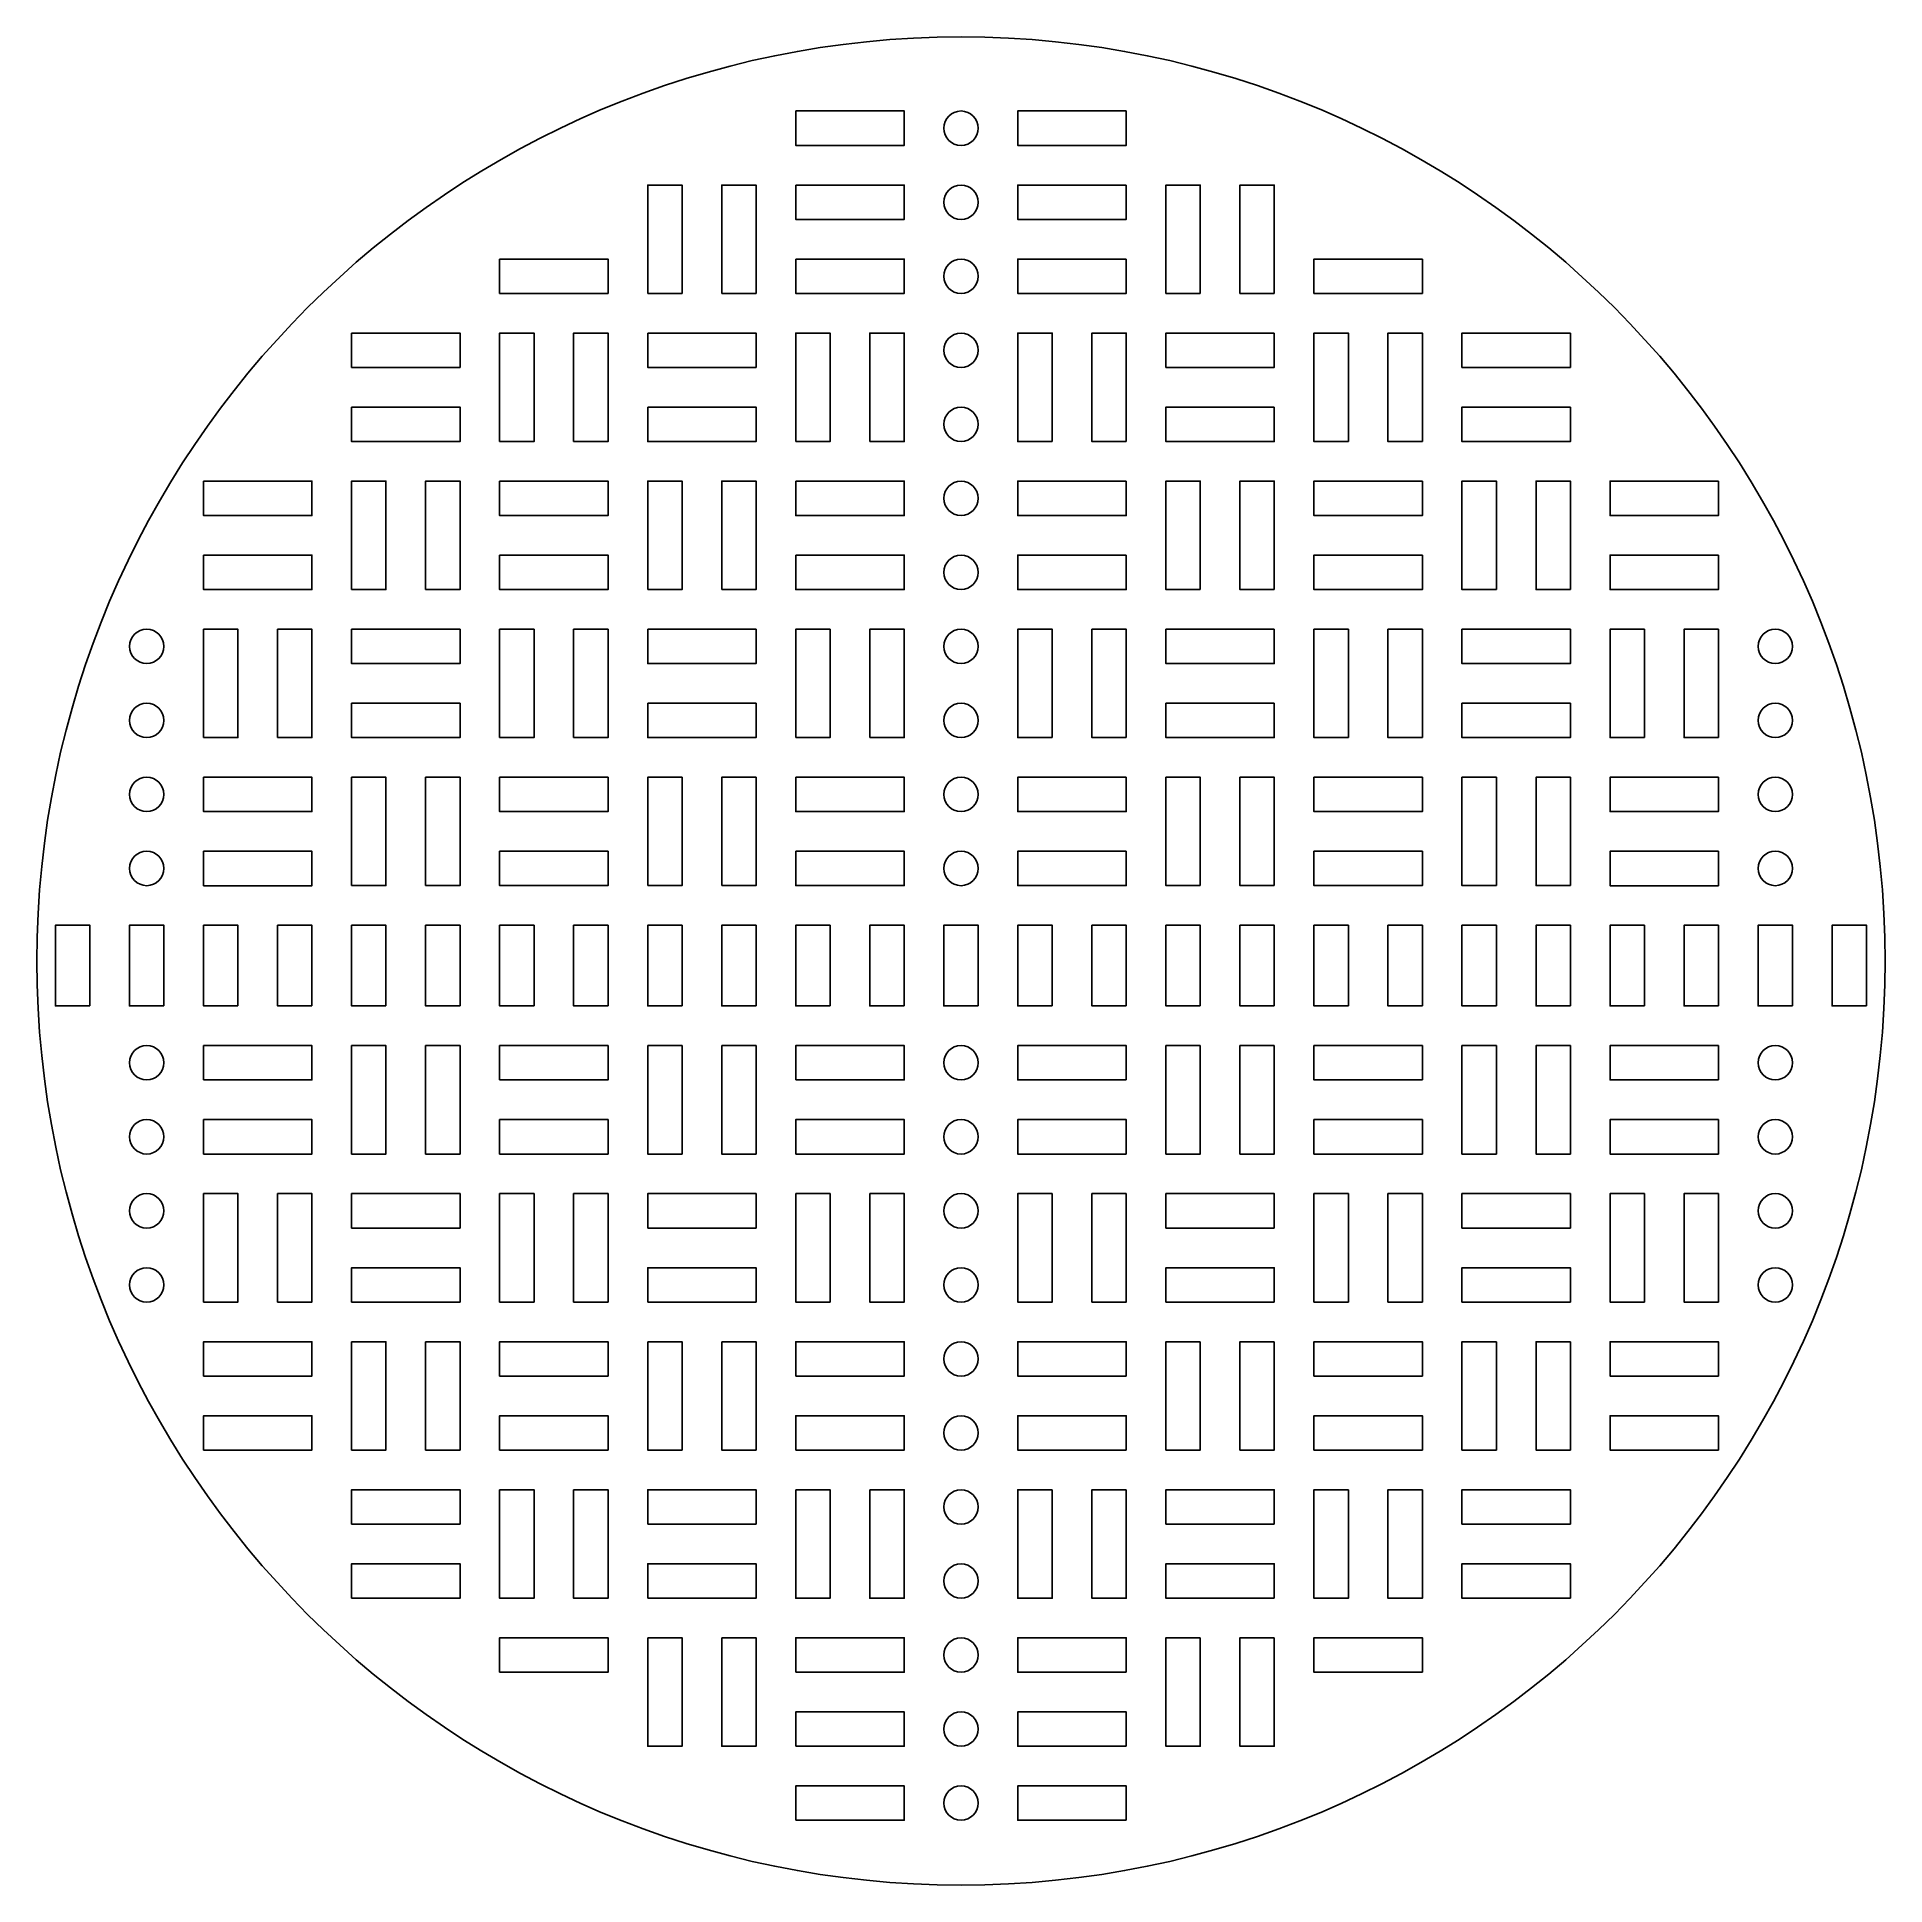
# Model space of a CAD drawing. Extents: x 10 to 210, y 10 to 210.
import ezdxf

# ---------------------------------------------------------------- set-up
doc = ezdxf.new("R2010")
doc.units = 0
doc.layers.add('Main', color=7, linetype='CONTINUOUS')
doc.layers.add('Slots', color=7, linetype='CONTINUOUS')

msp = doc.modelspace()

# ---------------------------------------------------------------- linework, layer by layer
at = {"layer": 'Main', "color": 7}
msp.add_lwpolyline([(209.858886, 109.999996), (209.858886, 109.999996)], dxfattribs=at)
for points in [[(10.141113, 109.999996), (10.141113, 165.150537), (54.849454, 209.858888), (110.000004, 209.858888)], [(110.000004, 209.858888), (165.150544, 209.858888), (209.858886, 165.150537), (209.858886, 109.999996)], [(110.000004, 10.141114), (54.849454, 10.141114), (10.141113, 54.849456), (10.141113, 109.999996)], [(209.858886, 109.999996), (209.858886, 54.849456), (165.150544, 10.141114), (110.000004, 10.141114)]]:
    msp.add_open_spline(points, degree=3, dxfattribs=at)
at = {"layer": 'Slots', "color": 1}
for points in [[(92.140938, 201.858893), (103.858716, 201.858893), (103.858716, 198.141115), (92.140938, 198.141115), (92.140938, 201.858893)], [(127.859079, 201.858893), (116.141301, 201.858893), (116.141301, 198.141115), (127.859079, 198.141115), (127.859079, 201.858893)], [(111.858888, 200.000005), (111.858888, 200.000005)], [(76.141106, 182.141096), (76.141106, 193.858873), (79.858884, 193.858873), (79.858884, 182.141096), (76.141106, 182.141096)], [(84.141135, 182.141096), (84.141135, 193.858873), (87.858913, 193.858873), (87.858913, 182.141096), (84.141135, 182.141096)], [(92.141127, 193.858883), (103.858905, 193.858883), (103.858905, 190.141106), (92.141127, 190.141106), (92.141127, 193.858883)], [(127.858887, 193.858883), (116.141109, 193.858883), (116.141109, 190.141106), (127.858887, 190.141106), (127.858887, 193.858883)], [(135.858882, 182.141096), (135.858882, 193.858873), (132.141104, 193.858873), (132.141104, 182.141096), (135.858882, 182.141096)], [(143.85892, 182.141096), (143.85892, 193.858873), (140.141142, 193.858873), (140.141142, 182.141096), (143.85892, 182.141096)], [(111.858888, 192.000005), (111.858888, 192.000005)], [(60.14111, 185.858888), (71.858887, 185.858888), (71.858887, 182.14111), (60.14111, 182.14111), (60.14111, 185.858888)], [(92.141127, 185.858888), (103.858905, 185.858888), (103.858905, 182.14111), (92.141127, 182.14111), (92.141127, 185.858888)], [(127.858887, 185.858888), (116.141109, 185.858888), (116.141109, 182.14111), (127.858887, 182.14111), (127.858887, 185.858888)], [(159.858908, 185.858888), (148.14113, 185.858888), (148.14113, 182.14111), (159.858908, 182.14111), (159.858908, 185.858888)], [(111.858888, 184.000006), (111.858888, 184.000006)], [(44.140778, 177.858879), (55.858555, 177.858879), (55.858555, 174.141101), (44.140778, 174.141101), (44.140778, 177.858879)], [(60.140799, 166.141108), (60.140799, 177.858885), (63.858577, 177.858885), (63.858577, 166.141108), (60.140799, 166.141108)], [(68.140794, 166.141108), (68.140794, 177.858885), (71.858572, 177.858885), (71.858572, 166.141108), (68.140794, 166.141108)], [(76.140778, 177.858879), (87.858556, 177.858879), (87.858556, 174.141101), (76.140778, 174.141101), (76.140778, 177.858879)], [(92.140783, 166.141108), (92.140783, 177.858885), (95.858561, 177.858885), (95.858561, 166.141108), (92.140783, 166.141108)], [(100.140778, 166.141108), (100.140778, 177.858885), (103.858556, 177.858885), (103.858556, 166.141108), (100.140778, 166.141108)], [(119.859239, 166.141108), (119.859239, 177.858885), (116.141461, 177.858885), (116.141461, 166.141108), (119.859239, 166.141108)], [(127.859234, 166.141108), (127.859234, 177.858885), (124.141456, 177.858885), (124.141456, 166.141108), (127.859234, 166.141108)], [(143.859247, 177.858879), (132.14147, 177.858879), (132.14147, 174.141101), (143.859247, 174.141101), (143.859247, 177.858879)], [(151.859223, 166.141108), (151.859223, 177.858885), (148.141445, 177.858885), (148.141445, 166.141108), (151.859223, 166.141108)], [(159.859218, 166.141108), (159.859218, 177.858885), (156.14144, 177.858885), (156.14144, 166.141108), (159.859218, 166.141108)], [(175.85924, 177.858879), (164.141462, 177.858879), (164.141462, 174.141101), (175.85924, 174.141101), (175.85924, 177.858879)], [(111.858888, 176.000005), (111.858888, 176.000005)], [(44.140778, 169.858883), (55.858555, 169.858883), (55.858555, 166.141106), (44.140778, 166.141106), (44.140778, 169.858883)], [(76.140778, 169.858883), (87.858556, 169.858883), (87.858556, 166.141106), (76.140778, 166.141106), (76.140778, 169.858883)], [(143.859247, 169.858883), (132.14147, 169.858883), (132.14147, 166.141106), (143.859247, 166.141106), (143.859247, 169.858883)], [(175.85924, 169.858883), (164.141462, 169.858883), (164.141462, 166.141106), (175.85924, 166.141106), (175.85924, 169.858883)], [(111.858888, 168.000005), (111.858888, 168.000005)], [(28.141112, 161.858888), (39.858889, 161.858888), (39.858889, 158.14111), (28.141112, 158.14111), (28.141112, 161.858888)], [(44.141122, 150.14112), (44.141122, 161.858898), (47.8589, 161.858898), (47.8589, 150.14112), (44.141122, 150.14112)], [(52.141131, 150.14112), (52.141131, 161.858898), (55.858909, 161.858898), (55.858909, 150.14112), (52.141131, 150.14112)], [(60.14111, 161.858888), (71.858887, 161.858888), (71.858887, 158.14111), (60.14111, 158.14111), (60.14111, 161.858888)], [(76.141106, 150.14112), (76.141106, 161.858898), (79.858884, 161.858898), (79.858884, 150.14112), (76.141106, 150.14112)], [(84.141135, 150.14112), (84.141135, 161.858898), (87.858913, 161.858898), (87.858913, 150.14112), (84.141135, 150.14112)], [(92.141127, 161.858888), (103.858905, 161.858888), (103.858905, 158.14111), (92.141127, 158.14111), (92.141127, 161.858888)], [(127.858887, 161.858888), (116.141109, 161.858888), (116.141109, 158.14111), (127.858887, 158.14111), (127.858887, 161.858888)], [(135.858882, 150.14112), (135.858882, 161.858898), (132.141104, 161.858898), (132.141104, 150.14112), (135.858882, 150.14112)], [(143.85892, 150.14112), (143.85892, 161.858898), (140.141142, 161.858898), (140.141142, 150.14112), (143.85892, 150.14112)], [(159.858908, 161.858888), (148.14113, 161.858888), (148.14113, 158.14111), (159.858908, 158.14111), (159.858908, 161.858888)], [(167.858883, 150.14112), (167.858883, 161.858898), (164.141105, 161.858898), (164.141105, 150.14112), (167.858883, 150.14112)], [(175.858895, 150.14112), (175.858895, 161.858898), (172.141118, 161.858898), (172.141118, 150.14112), (175.858895, 150.14112)], [(191.8589, 161.858888), (180.141123, 161.858888), (180.141123, 158.14111), (191.8589, 158.14111), (191.8589, 161.858888)], [(111.858888, 160.000006), (111.858888, 160.000006)], [(28.141112, 153.858887), (39.858889, 153.858887), (39.858889, 150.141109), (28.141112, 150.141109), (28.141112, 153.858887)], [(60.14111, 153.858896), (71.858887, 153.858896), (71.858887, 150.141118), (60.14111, 150.141118), (60.14111, 153.858896)], [(92.141127, 153.858896), (103.858905, 153.858896), (103.858905, 150.141118), (92.141127, 150.141118), (92.141127, 153.858896)], [(127.858887, 153.858896), (116.141109, 153.858896), (116.141109, 150.141118), (127.858887, 150.141118), (127.858887, 153.858896)], [(159.858908, 153.858896), (148.14113, 153.858896), (148.14113, 150.141118), (159.858908, 150.141118), (159.858908, 153.858896)], [(191.8589, 153.858887), (180.141123, 153.858887), (180.141123, 150.141109), (191.8589, 150.141109), (191.8589, 153.858887)], [(111.858888, 151.999994), (111.858888, 151.999994)], [(28.141112, 134.141115), (28.141112, 145.858893), (31.85889, 145.858893), (31.85889, 134.141115), (28.141112, 134.141115)], [(36.141107, 134.141115), (36.141107, 145.858893), (39.858885, 145.858893), (39.858885, 134.141115), (36.141107, 134.141115)], [(44.140778, 145.858883), (55.858555, 145.858883), (55.858555, 142.141106), (44.140778, 142.141106), (44.140778, 145.858883)], [(60.140799, 134.141115), (60.140799, 145.858893), (63.858577, 145.858893), (63.858577, 134.141115), (60.140799, 134.141115)], [(68.140794, 134.141115), (68.140794, 145.858893), (71.858572, 145.858893), (71.858572, 134.141115), (68.140794, 134.141115)], [(76.140778, 145.858883), (87.858556, 145.858883), (87.858556, 142.141106), (76.140778, 142.141106), (76.140778, 145.858883)], [(92.140783, 134.141115), (92.140783, 145.858893), (95.858561, 145.858893), (95.858561, 134.141115), (92.140783, 134.141115)], [(100.140778, 134.141115), (100.140778, 145.858893), (103.858556, 145.858893), (103.858556, 134.141115), (100.140778, 134.141115)], [(119.859239, 134.141115), (119.859239, 145.858893), (116.141461, 145.858893), (116.141461, 134.141115), (119.859239, 134.141115)], [(127.859234, 134.141115), (127.859234, 145.858893), (124.141456, 145.858893), (124.141456, 134.141115), (127.859234, 134.141115)], [(143.859247, 145.858883), (132.14147, 145.858883), (132.14147, 142.141106), (143.859247, 142.141106), (143.859247, 145.858883)], [(151.859223, 134.141115), (151.859223, 145.858893), (148.141445, 145.858893), (148.141445, 134.141115), (151.859223, 134.141115)], [(159.859218, 134.141115), (159.859218, 145.858893), (156.14144, 145.858893), (156.14144, 134.141115), (159.859218, 134.141115)], [(175.85924, 145.858883), (164.141462, 145.858883), (164.141462, 142.141106), (175.85924, 142.141106), (175.85924, 145.858883)], [(183.858891, 134.141115), (183.858891, 145.858893), (180.141113, 145.858893), (180.141113, 134.141115), (183.858891, 134.141115)], [(191.858883, 134.141115), (191.858883, 145.858893), (188.141105, 145.858893), (188.141105, 134.141115), (191.858883, 134.141115)], [(23.858888, 144.000013), (23.858888, 144.000013)], [(111.858889, 144.000013), (111.858889, 144.000013)], [(199.858889, 144.000013), (199.858889, 144.000013)], [(44.140778, 137.858874), (55.858555, 137.858874), (55.858555, 134.141096), (44.140778, 134.141096), (44.140778, 137.858874)], [(76.140778, 137.858874), (87.858556, 137.858874), (87.858556, 134.141096), (76.140778, 134.141096), (76.140778, 137.858874)], [(143.859247, 137.858874), (132.14147, 137.858874), (132.14147, 134.141096), (143.859247, 134.141096), (143.859247, 137.858874)], [(175.85924, 137.858874), (164.141462, 137.858874), (164.141462, 134.141096), (175.85924, 134.141096), (175.85924, 137.858874)], [(23.858888, 136.000009), (23.858888, 136.000009)], [(111.858889, 136.000009), (111.858889, 136.000009)], [(199.858889, 136.000009), (199.858889, 136.000009)], [(28.141112, 129.858879), (39.858889, 129.858879), (39.858889, 126.141101), (28.141112, 126.141101), (28.141112, 129.858879)], [(44.141122, 118.141128), (44.141122, 129.858905), (47.8589, 129.858905), (47.8589, 118.141128), (44.141122, 118.141128)], [(52.141131, 118.141128), (52.141131, 129.858905), (55.858909, 129.858905), (55.858909, 118.141128), (52.141131, 118.141128)], [(60.14111, 129.858879), (71.858887, 129.858879), (71.858887, 126.141101), (60.14111, 126.141101), (60.14111, 129.858879)], [(76.141106, 118.141128), (76.141106, 129.858905), (79.858884, 129.858905), (79.858884, 118.141128), (76.141106, 118.141128)], [(84.141135, 118.141128), (84.141135, 129.858905), (87.858913, 129.858905), (87.858913, 118.141128), (84.141135, 118.141128)], [(92.141127, 129.858879), (103.858905, 129.858879), (103.858905, 126.141101), (92.141127, 126.141101), (92.141127, 129.858879)], [(127.858887, 129.858879), (116.141109, 129.858879), (116.141109, 126.141101), (127.858887, 126.141101), (127.858887, 129.858879)], [(135.858882, 118.141128), (135.858882, 129.858905), (132.141104, 129.858905), (132.141104, 118.141128), (135.858882, 118.141128)], [(143.85892, 118.141128), (143.85892, 129.858905), (140.141142, 129.858905), (140.141142, 118.141128), (143.85892, 118.141128)], [(159.858908, 129.858879), (148.14113, 129.858879), (148.14113, 126.141101), (159.858908, 126.141101), (159.858908, 129.858879)], [(167.858883, 118.141128), (167.858883, 129.858905), (164.141105, 129.858905), (164.141105, 118.141128), (167.858883, 118.141128)], [(175.858895, 118.141128), (175.858895, 129.858905), (172.141118, 129.858905), (172.141118, 118.141128), (175.858895, 118.141128)], [(191.8589, 129.858879), (180.141123, 129.858879), (180.141123, 126.141101), (191.8589, 126.141101), (191.8589, 129.858879)], [(23.858888, 128.000011), (23.858888, 128.000011)], [(111.858889, 128.000011), (111.858889, 128.000011)], [(199.858889, 128.000011), (199.858889, 128.000011)], [(28.141112, 121.858883), (39.858889, 121.858883), (39.858889, 118.141106), (28.141112, 118.141106), (28.141112, 121.858883)], [(60.14111, 121.858903), (71.858887, 121.858903), (71.858887, 118.141125), (60.14111, 118.141125), (60.14111, 121.858903)], [(92.141127, 121.858903), (103.858905, 121.858903), (103.858905, 118.141125), (92.141127, 118.141125), (92.141127, 121.858903)], [(127.858887, 121.858903), (116.141109, 121.858903), (116.141109, 118.141125), (127.858887, 118.141125), (127.858887, 121.858903)], [(159.858908, 121.858903), (148.14113, 121.858903), (148.14113, 118.141125), (159.858908, 118.141125), (159.858908, 121.858903)], [(191.8589, 121.858883), (180.141123, 121.858883), (180.141123, 118.141106), (191.8589, 118.141106), (191.8589, 121.858883)], [(23.858888, 119.999999), (23.858888, 119.999999)], [(111.858889, 119.999999), (111.858889, 119.999999)], [(199.858889, 119.999999), (199.858889, 119.999999)], [(15.858889, 105.141111), (15.858889, 113.858889), (12.141111, 113.858889), (12.141111, 105.141111), (15.858889, 105.141111)], [(23.858893, 105.141111), (23.858893, 113.858889), (20.141115, 113.858889), (20.141115, 105.141111), (23.858893, 105.141111)], [(31.85889, 105.141111), (31.85889, 113.858889), (28.141112, 113.858889), (28.141112, 105.141111), (31.85889, 105.141111)], [(39.858888, 105.141111), (39.858888, 113.858889), (36.14111, 113.858889), (36.14111, 105.141111), (39.858888, 105.141111)], [(47.858889, 105.141111), (47.858889, 113.858889), (44.141111, 113.858889), (44.141111, 105.141111), (47.858889, 105.141111)], [(55.85889, 105.141111), (55.85889, 113.858889), (52.141112, 113.858889), (52.141112, 105.141111), (55.85889, 105.141111)], [(63.858888, 105.141111), (63.858888, 113.858889), (60.14111, 113.858889), (60.14111, 105.141111), (63.858888, 105.141111)], [(71.858886, 105.141111), (71.858886, 113.858889), (68.141108, 113.858889), (68.141108, 105.141111), (71.858886, 105.141111)], [(79.85889, 105.141111), (79.85889, 113.858889), (76.141112, 113.858889), (76.141112, 105.141111), (79.85889, 105.141111)], [(87.858894, 105.141111), (87.858894, 113.858889), (84.141116, 113.858889), (84.141116, 105.141111), (87.858894, 105.141111)], [(95.858886, 105.141111), (95.858886, 113.858889), (92.141108, 113.858889), (92.141108, 105.141111), (95.858886, 105.141111)], [(103.85889, 105.141111), (103.85889, 113.858889), (100.141112, 113.858889), (100.141112, 105.141111), (103.85889, 105.141111)], [(111.858891, 105.141111), (111.858891, 113.858889), (108.141113, 113.858889), (108.141113, 105.141111), (111.858891, 105.141111)], [(119.858886, 105.141111), (119.858886, 113.858889), (116.141108, 113.858889), (116.141108, 105.141111), (119.858886, 105.141111)], [(127.858887, 105.141111), (127.858887, 113.858889), (124.141109, 113.858889), (124.141109, 105.141111), (127.858887, 105.141111)], [(135.858891, 105.141111), (135.858891, 113.858889), (132.141113, 113.858889), (132.141113, 105.141111), (135.858891, 105.141111)], [(143.858886, 105.141111), (143.858886, 113.858889), (140.141108, 113.858889), (140.141108, 105.141111), (143.858886, 105.141111)], [(151.858895, 105.141111), (151.858895, 113.858889), (148.141118, 113.858889), (148.141118, 105.141111), (151.858895, 105.141111)], [(159.858891, 105.141111), (159.858891, 113.858889), (156.141113, 113.858889), (156.141113, 105.141111), (159.858891, 105.141111)], [(167.858883, 105.141111), (167.858883, 113.858889), (164.141105, 113.858889), (164.141105, 105.141111), (167.858883, 105.141111)], [(175.858895, 105.141111), (175.858895, 113.858889), (172.141118, 113.858889), (172.141118, 105.141111), (175.858895, 105.141111)], [(183.858891, 105.141111), (183.858891, 113.858889), (180.141113, 113.858889), (180.141113, 105.141111), (183.858891, 105.141111)], [(191.858883, 105.141111), (191.858883, 113.858889), (188.141105, 113.858889), (188.141105, 105.141111), (191.858883, 105.141111)], [(199.858878, 105.141111), (199.858878, 113.858889), (196.141101, 113.858889), (196.141101, 105.141111), (199.858878, 105.141111)], [(207.858888, 105.141111), (207.858888, 113.858889), (204.14111, 113.858889), (204.14111, 105.141111), (207.858888, 105.141111)], [(28.141112, 97.141122), (39.85889, 97.141122), (39.85889, 100.858899), (28.141112, 100.858899), (28.141112, 97.141122)], [(44.141122, 100.858877), (44.141122, 89.1411), (47.8589, 89.1411), (47.8589, 100.858877), (44.141122, 100.858877)], [(52.141132, 100.858877), (52.141132, 89.1411), (55.85891, 89.1411), (55.85891, 100.858877), (52.141132, 100.858877)], [(60.14111, 97.141102), (71.858888, 97.141102), (71.858888, 100.85888), (60.14111, 100.85888), (60.14111, 97.141102)], [(76.141106, 100.858877), (76.141106, 89.1411), (79.858884, 89.1411), (79.858884, 100.858877), (76.141106, 100.858877)], [(84.141136, 100.858877), (84.141136, 89.1411), (87.858913, 89.1411), (87.858913, 100.858877), (84.141136, 100.858877)], [(92.141128, 97.141102), (103.858906, 97.141102), (103.858906, 100.85888), (92.141128, 100.85888), (92.141128, 97.141102)], [(127.858887, 97.141102), (116.14111, 97.141102), (116.14111, 100.85888), (127.858887, 100.85888), (127.858887, 97.141102)], [(135.858883, 100.858877), (135.858883, 89.1411), (132.141105, 89.1411), (132.141105, 100.858877), (135.858883, 100.858877)], [(143.85892, 100.858877), (143.85892, 89.1411), (140.141143, 89.1411), (140.141143, 100.858877), (143.85892, 100.858877)], [(159.858908, 97.141102), (148.141131, 97.141102), (148.141131, 100.85888), (159.858908, 100.85888), (159.858908, 97.141102)], [(167.858884, 100.858877), (167.858884, 89.1411), (164.141106, 89.1411), (164.141106, 100.858877), (167.858884, 100.858877)], [(175.858896, 100.858877), (175.858896, 89.1411), (172.141118, 89.1411), (172.141118, 100.858877), (175.858896, 100.858877)], [(191.858901, 97.141122), (180.141123, 97.141122), (180.141123, 100.858899), (191.858901, 100.858899), (191.858901, 97.141122)], [(23.858888, 99.000006), (23.858888, 99.000006)], [(111.858889, 99.000006), (111.858889, 99.000006)], [(199.858889, 99.000006), (199.858889, 99.000006)], [(28.141112, 89.141126), (39.85889, 89.141126), (39.85889, 92.858904), (28.141112, 92.858904), (28.141112, 89.141126)], [(60.14111, 89.141126), (71.858888, 89.141126), (71.858888, 92.858904), (60.14111, 92.858904), (60.14111, 89.141126)], [(92.141128, 89.141126), (103.858906, 89.141126), (103.858906, 92.858904), (92.141128, 92.858904), (92.141128, 89.141126)], [(127.858887, 89.141126), (116.14111, 89.141126), (116.14111, 92.858904), (127.858887, 92.858904), (127.858887, 89.141126)], [(159.858908, 89.141126), (148.141131, 89.141126), (148.141131, 92.858904), (159.858908, 92.858904), (159.858908, 89.141126)], [(191.858901, 89.141126), (180.141123, 89.141126), (180.141123, 92.858904), (191.858901, 92.858904), (191.858901, 89.141126)], [(23.858888, 90.999994), (23.858888, 90.999994)], [(111.858889, 90.999994), (111.858889, 90.999994)], [(199.858889, 90.999994), (199.858889, 90.999994)], [(28.141112, 84.85889), (28.141112, 73.141112), (31.85889, 73.141112), (31.85889, 84.85889), (28.141112, 84.85889)], [(36.141107, 84.85889), (36.141107, 73.141112), (39.858885, 73.141112), (39.858885, 84.85889), (36.141107, 84.85889)], [(44.140778, 81.141131), (55.858556, 81.141131), (55.858556, 84.858909), (44.140778, 84.858909), (44.140778, 81.141131)], [(60.1408, 84.85889), (60.1408, 73.141112), (63.858577, 73.141112), (63.858577, 84.85889), (60.1408, 84.85889)], [(68.140795, 84.85889), (68.140795, 73.141112), (71.858573, 73.141112), (71.858573, 84.85889), (68.140795, 84.85889)], [(76.140779, 81.141131), (87.858557, 81.141131), (87.858557, 84.858909), (76.140779, 84.858909), (76.140779, 81.141131)], [(92.140784, 84.85889), (92.140784, 73.141112), (95.858561, 73.141112), (95.858561, 84.85889), (92.140784, 84.85889)], [(100.140779, 84.85889), (100.140779, 73.141112), (103.858557, 73.141112), (103.858557, 84.85889), (100.140779, 84.85889)], [(119.859239, 84.85889), (119.859239, 73.141112), (116.141462, 73.141112), (116.141462, 84.85889), (119.859239, 84.85889)], [(127.859235, 84.85889), (127.859235, 73.141112), (124.141457, 73.141112), (124.141457, 84.85889), (127.859235, 84.85889)], [(143.859248, 81.141131), (132.14147, 81.141131), (132.14147, 84.858909), (143.859248, 84.858909), (143.859248, 81.141131)], [(151.859223, 84.85889), (151.859223, 73.141112), (148.141446, 73.141112), (148.141446, 84.85889), (151.859223, 84.85889)], [(159.859219, 84.85889), (159.859219, 73.141112), (156.141441, 73.141112), (156.141441, 84.85889), (159.859219, 84.85889)], [(175.85924, 81.141131), (164.141463, 81.141131), (164.141463, 84.858909), (175.85924, 84.858909), (175.85924, 81.141131)], [(183.858891, 84.85889), (183.858891, 73.141112), (180.141113, 73.141112), (180.141113, 84.85889), (183.858891, 84.85889)], [(191.858884, 84.85889), (191.858884, 73.141112), (188.141106, 73.141112), (188.141106, 84.85889), (191.858884, 84.85889)], [(23.858888, 82.999996), (23.858888, 82.999996)], [(111.858889, 82.999996), (111.858889, 82.999996)], [(199.858889, 82.999996), (199.858889, 82.999996)], [(44.140778, 73.141122), (55.858556, 73.141122), (55.858556, 76.858899), (44.140778, 76.858899), (44.140778, 73.141122)], [(76.140779, 73.141122), (87.858557, 73.141122), (87.858557, 76.858899), (76.140779, 76.858899), (76.140779, 73.141122)], [(143.859248, 73.141122), (132.14147, 73.141122), (132.14147, 76.858899), (143.859248, 76.858899), (143.859248, 73.141122)], [(175.85924, 73.141122), (164.141463, 73.141122), (164.141463, 76.858899), (175.85924, 76.858899), (175.85924, 73.141122)], [(23.858888, 74.999992), (23.858888, 74.999992)], [(111.858889, 74.999992), (111.858889, 74.999992)], [(199.858889, 74.999992), (199.858889, 74.999992)], [(28.141112, 65.141118), (39.85889, 65.141118), (39.85889, 68.858896), (28.141112, 68.858896), (28.141112, 65.141118)], [(44.141122, 68.858885), (44.141122, 57.141107), (47.8589, 57.141107), (47.8589, 68.858885), (44.141122, 68.858885)], [(52.141132, 68.858885), (52.141132, 57.141107), (55.85891, 57.141107), (55.85891, 68.858885), (52.141132, 68.858885)], [(60.14111, 65.14111), (71.858888, 65.14111), (71.858888, 68.858887), (60.14111, 68.858887), (60.14111, 65.14111)], [(76.141106, 68.858885), (76.141106, 57.141107), (79.858884, 57.141107), (79.858884, 68.858885), (76.141106, 68.858885)], [(84.141136, 68.858885), (84.141136, 57.141107), (87.858913, 57.141107), (87.858913, 68.858885), (84.141136, 68.858885)], [(92.141128, 65.14111), (103.858906, 65.14111), (103.858906, 68.858887), (92.141128, 68.858887), (92.141128, 65.14111)], [(127.858887, 65.14111), (116.14111, 65.14111), (116.14111, 68.858887), (127.858887, 68.858887), (127.858887, 65.14111)], [(135.858883, 68.858885), (135.858883, 57.141107), (132.141105, 57.141107), (132.141105, 68.858885), (135.858883, 68.858885)], [(143.85892, 68.858885), (143.85892, 57.141107), (140.141143, 57.141107), (140.141143, 68.858885), (143.85892, 68.858885)], [(159.858908, 65.14111), (148.141131, 65.14111), (148.141131, 68.858887), (159.858908, 68.858887), (159.858908, 65.14111)], [(167.858884, 68.858885), (167.858884, 57.141107), (164.141106, 57.141107), (164.141106, 68.858885), (167.858884, 68.858885)], [(175.858896, 68.858885), (175.858896, 57.141107), (172.141118, 57.141107), (172.141118, 68.858885), (175.858896, 68.858885)], [(191.858901, 65.141118), (180.141123, 65.141118), (180.141123, 68.858896), (191.858901, 68.858896), (191.858901, 65.141118)], [(111.858888, 67.000011), (111.858888, 67.000011)], [(28.141112, 57.141117), (39.85889, 57.141117), (39.85889, 60.858895), (28.141112, 60.858895), (28.141112, 57.141117)], [(60.14111, 57.141117), (71.858888, 57.141117), (71.858888, 60.858895), (60.14111, 60.858895), (60.14111, 57.141117)], [(92.141128, 57.141117), (103.858906, 57.141117), (103.858906, 60.858895), (92.141128, 60.858895), (92.141128, 57.141117)], [(127.858887, 57.141117), (116.14111, 57.141117), (116.14111, 60.858895), (127.858887, 60.858895), (127.858887, 57.141117)], [(159.858908, 57.141117), (148.141131, 57.141117), (148.141131, 60.858895), (159.858908, 60.858895), (159.858908, 57.141117)], [(191.858901, 57.141117), (180.141123, 57.141117), (180.141123, 60.858895), (191.858901, 60.858895), (191.858901, 57.141117)], [(111.858888, 58.999999), (111.858888, 58.999999)], [(44.140778, 49.141122), (55.858556, 49.141122), (55.858556, 52.858899), (44.140778, 52.858899), (44.140778, 49.141122)], [(60.1408, 52.858897), (60.1408, 41.14112), (63.858577, 41.14112), (63.858577, 52.858897), (60.1408, 52.858897)], [(68.140795, 52.858897), (68.140795, 41.14112), (71.858573, 41.14112), (71.858573, 52.858897), (68.140795, 52.858897)], [(76.140779, 49.141122), (87.858557, 49.141122), (87.858557, 52.858899), (76.140779, 52.858899), (76.140779, 49.141122)], [(92.140784, 52.858897), (92.140784, 41.14112), (95.858561, 41.14112), (95.858561, 52.858897), (92.140784, 52.858897)], [(100.140779, 52.858897), (100.140779, 41.14112), (103.858557, 41.14112), (103.858557, 52.858897), (100.140779, 52.858897)], [(119.859239, 52.858897), (119.859239, 41.14112), (116.141462, 41.14112), (116.141462, 52.858897), (119.859239, 52.858897)], [(127.859235, 52.858897), (127.859235, 41.14112), (124.141457, 41.14112), (124.141457, 52.858897), (127.859235, 52.858897)], [(143.859248, 49.141122), (132.14147, 49.141122), (132.14147, 52.858899), (143.859248, 52.858899), (143.859248, 49.141122)], [(151.859223, 52.858897), (151.859223, 41.14112), (148.141446, 41.14112), (148.141446, 52.858897), (151.859223, 52.858897)], [(159.859219, 52.858897), (159.859219, 41.14112), (156.141441, 41.14112), (156.141441, 52.858897), (159.859219, 52.858897)], [(175.85924, 49.141122), (164.141463, 49.141122), (164.141463, 52.858899), (175.85924, 52.858899), (175.85924, 49.141122)], [(111.858888, 51.000001), (111.858888, 51.000001)], [(44.140778, 41.141126), (55.858556, 41.141126), (55.858556, 44.858904), (44.140778, 44.858904), (44.140778, 41.141126)], [(76.140779, 41.141126), (87.858557, 41.141126), (87.858557, 44.858904), (76.140779, 44.858904), (76.140779, 41.141126)], [(143.859248, 41.141126), (132.14147, 41.141126), (132.14147, 44.858904), (143.859248, 44.858904), (143.859248, 41.141126)], [(175.85924, 41.141126), (164.141463, 41.141126), (164.141463, 44.858904), (175.85924, 44.858904), (175.85924, 41.141126)], [(111.858888, 43), (111.858888, 43)], [(60.14111, 33.141117), (71.858888, 33.141117), (71.858888, 36.858895), (60.14111, 36.858895), (60.14111, 33.141117)], [(76.141106, 36.858909), (76.141106, 25.141132), (79.858884, 25.141132), (79.858884, 36.858909), (76.141106, 36.858909)], [(84.141136, 36.858909), (84.141136, 25.141132), (87.858913, 25.141132), (87.858913, 36.858909), (84.141136, 36.858909)], [(92.141128, 33.141117), (103.858906, 33.141117), (103.858906, 36.858895), (92.141128, 36.858895), (92.141128, 33.141117)], [(127.858887, 33.141117), (116.14111, 33.141117), (116.14111, 36.858895), (127.858887, 36.858895), (127.858887, 33.141117)], [(135.858883, 36.858909), (135.858883, 25.141132), (132.141105, 25.141132), (132.141105, 36.858909), (135.858883, 36.858909)], [(143.85892, 36.858909), (143.85892, 25.141132), (140.141143, 25.141132), (140.141143, 36.858909), (143.85892, 36.858909)], [(159.858908, 33.141117), (148.141131, 33.141117), (148.141131, 36.858895), (159.858908, 36.858895), (159.858908, 33.141117)], [(111.858888, 34.999999), (111.858888, 34.999999)], [(92.141128, 25.141122), (103.858906, 25.141122), (103.858906, 28.858899), (92.141128, 28.858899), (92.141128, 25.141122)], [(127.858887, 25.141122), (116.14111, 25.141122), (116.14111, 28.858899), (127.858887, 28.858899), (127.858887, 25.141122)], [(111.858888, 27.000001), (111.858888, 27.000001)], [(92.140939, 17.141112), (103.858716, 17.141112), (103.858716, 20.85889), (92.140939, 20.85889), (92.140939, 17.141112)], [(127.859079, 17.141112), (116.141302, 17.141112), (116.141302, 20.85889), (127.859079, 20.85889), (127.859079, 17.141112)], [(111.858888, 19), (111.858888, 19)]]:
    msp.add_lwpolyline(points, dxfattribs=at)
for points in [[(110, 201.858894), (108.973363, 201.858894), (108.141111, 201.026641), (108.141111, 200.000005)], [(111.858888, 200.000005), (111.858888, 201.026641), (111.026635, 201.858894), (110, 201.858894)], [(108.141111, 200.000005), (108.141111, 198.973369), (108.973363, 198.141116), (110, 198.141116)], [(110, 198.141116), (111.026635, 198.141116), (111.858888, 198.973369), (111.858888, 200.000005)], [(110, 193.858893), (108.973363, 193.858893), (108.141111, 193.02664), (108.141111, 192.000005)], [(111.858888, 192.000005), (111.858888, 193.02664), (111.026635, 193.858893), (110, 193.858893)], [(108.141111, 192.000005), (108.141111, 190.973368), (108.973363, 190.141115), (110, 190.141115)], [(110, 190.141115), (111.026635, 190.141115), (111.858888, 190.973368), (111.858888, 192.000005)], [(110, 185.858895), (108.973363, 185.858895), (108.141111, 185.026642), (108.141111, 184.000006)], [(111.858888, 184.000006), (111.858888, 185.026642), (111.026635, 185.858895), (110, 185.858895)], [(108.141111, 184.000006), (108.141111, 182.97337), (108.973363, 182.141117), (110, 182.141117)], [(110, 182.141117), (111.026635, 182.141117), (111.858888, 182.97337), (111.858888, 184.000006)], [(110, 177.858894), (108.973363, 177.858894), (108.141111, 177.026641), (108.141111, 176.000005)], [(111.858888, 176.000005), (111.858888, 177.026641), (111.026635, 177.858894), (110, 177.858894)], [(108.141111, 176.000005), (108.141111, 174.973369), (108.973363, 174.141116), (110, 174.141116)], [(110, 174.141116), (111.026635, 174.141116), (111.858888, 174.973369), (111.858888, 176.000005)], [(110, 169.858893), (108.973363, 169.858893), (108.141111, 169.02664), (108.141111, 168.000005)], [(111.858888, 168.000005), (111.858888, 169.02664), (111.026635, 169.858893), (110, 169.858893)], [(108.141111, 168.000005), (108.141111, 166.973368), (108.973363, 166.141115), (110, 166.141115)], [(110, 166.141115), (111.026635, 166.141115), (111.858888, 166.973368), (111.858888, 168.000005)], [(110, 161.858895), (108.973363, 161.858895), (108.141111, 161.026642), (108.141111, 160.000006)], [(111.858888, 160.000006), (111.858888, 161.026642), (111.026635, 161.858895), (110, 161.858895)], [(108.141111, 160.000006), (108.141111, 158.97337), (108.973363, 158.141117), (110, 158.141117)], [(110, 158.141117), (111.026635, 158.141117), (111.858888, 158.97337), (111.858888, 160.000006)], [(110, 153.858883), (108.973363, 153.858883), (108.141111, 153.02663), (108.141111, 151.999994)], [(111.858888, 151.999994), (111.858888, 153.02663), (111.026635, 153.858883), (110, 153.858883)], [(108.141111, 151.999994), (108.141111, 150.973358), (108.973363, 150.141105), (110, 150.141105)], [(110, 150.141105), (111.026635, 150.141105), (111.858888, 150.973358), (111.858888, 151.999994)], [(22, 145.858902), (20.973364, 145.858902), (20.141111, 145.026649), (20.141111, 144.000013)], [(23.858888, 144.000013), (23.858888, 145.026649), (23.026635, 145.858902), (22, 145.858902)], [(110, 145.858902), (108.973364, 145.858902), (108.141111, 145.026649), (108.141111, 144.000013)], [(111.858889, 144.000013), (111.858889, 145.026649), (111.026636, 145.858902), (110, 145.858902)], [(198.000001, 145.858902), (196.973364, 145.858902), (196.141112, 145.026649), (196.141112, 144.000013)], [(199.858889, 144.000013), (199.858889, 145.026649), (199.026636, 145.858902), (198.000001, 145.858902)], [(20.141111, 144.000013), (20.141111, 142.973376), (20.973364, 142.141123), (22, 142.141123)], [(22, 142.141123), (23.026635, 142.141123), (23.858888, 142.973376), (23.858888, 144.000013)], [(108.141111, 144.000013), (108.141111, 142.973376), (108.973364, 142.141123), (110, 142.141123)], [(110, 142.141123), (111.026636, 142.141123), (111.858889, 142.973376), (111.858889, 144.000013)], [(196.141112, 144.000013), (196.141112, 142.973376), (196.973364, 142.141123), (198.000001, 142.141123)], [(198.000001, 142.141123), (199.026636, 142.141123), (199.858889, 142.973376), (199.858889, 144.000013)], [(22, 137.858898), (20.973364, 137.858898), (20.141111, 137.026645), (20.141111, 136.000009)], [(23.858888, 136.000009), (23.858888, 137.026645), (23.026635, 137.858898), (22, 137.858898)], [(110, 137.858898), (108.973364, 137.858898), (108.141111, 137.026645), (108.141111, 136.000009)], [(111.858889, 136.000009), (111.858889, 137.026645), (111.026636, 137.858898), (110, 137.858898)], [(198.000001, 137.858898), (196.973364, 137.858898), (196.141112, 137.026645), (196.141112, 136.000009)], [(199.858889, 136.000009), (199.858889, 137.026645), (199.026636, 137.858898), (198.000001, 137.858898)], [(20.141111, 136.000009), (20.141111, 134.973373), (20.973364, 134.14112), (22, 134.14112)], [(22, 134.14112), (23.026635, 134.14112), (23.858888, 134.973373), (23.858888, 136.000009)], [(108.141111, 136.000009), (108.141111, 134.973373), (108.973364, 134.14112), (110, 134.14112)], [(110, 134.14112), (111.026636, 134.14112), (111.858889, 134.973373), (111.858889, 136.000009)], [(196.141112, 136.000009), (196.141112, 134.973373), (196.973364, 134.14112), (198.000001, 134.14112)], [(198.000001, 134.14112), (199.026636, 134.14112), (199.858889, 134.973373), (199.858889, 136.000009)], [(22, 129.8589), (20.973364, 129.8589), (20.141111, 129.026647), (20.141111, 128.000011)], [(23.858888, 128.000011), (23.858888, 129.026647), (23.026635, 129.8589), (22, 129.8589)], [(110, 129.8589), (108.973364, 129.8589), (108.141111, 129.026647), (108.141111, 128.000011)], [(111.858889, 128.000011), (111.858889, 129.026647), (111.026636, 129.8589), (110, 129.8589)], [(198.000001, 129.8589), (196.973364, 129.8589), (196.141112, 129.026647), (196.141112, 128.000011)], [(199.858889, 128.000011), (199.858889, 129.026647), (199.026636, 129.8589), (198.000001, 129.8589)], [(20.141111, 128.000011), (20.141111, 126.973375), (20.973364, 126.141122), (22, 126.141122)], [(22, 126.141122), (23.026635, 126.141122), (23.858888, 126.973375), (23.858888, 128.000011)], [(108.141111, 128.000011), (108.141111, 126.973375), (108.973364, 126.141122), (110, 126.141122)], [(110, 126.141122), (111.026636, 126.141122), (111.858889, 126.973375), (111.858889, 128.000011)], [(196.141112, 128.000011), (196.141112, 126.973375), (196.973364, 126.141122), (198.000001, 126.141122)], [(198.000001, 126.141122), (199.026636, 126.141122), (199.858889, 126.973375), (199.858889, 128.000011)], [(22, 121.858888), (20.973364, 121.858888), (20.141111, 121.026635), (20.141111, 119.999999)], [(23.858888, 119.999999), (23.858888, 121.026635), (23.026635, 121.858888), (22, 121.858888)], [(110, 121.858888), (108.973364, 121.858888), (108.141111, 121.026635), (108.141111, 119.999999)], [(111.858889, 119.999999), (111.858889, 121.026635), (111.026636, 121.858888), (110, 121.858888)], [(198.000001, 121.858888), (196.973364, 121.858888), (196.141112, 121.026635), (196.141112, 119.999999)], [(199.858889, 119.999999), (199.858889, 121.026635), (199.026636, 121.858888), (198.000001, 121.858888)], [(20.141111, 119.999999), (20.141111, 118.973362), (20.973364, 118.141109), (22, 118.141109)], [(22, 118.141109), (23.026635, 118.141109), (23.858888, 118.973362), (23.858888, 119.999999)], [(108.141111, 119.999999), (108.141111, 118.973362), (108.973364, 118.141109), (110, 118.141109)], [(110, 118.141109), (111.026636, 118.141109), (111.858889, 118.973362), (111.858889, 119.999999)], [(196.141112, 119.999999), (196.141112, 118.973362), (196.973364, 118.141109), (198.000001, 118.141109)], [(198.000001, 118.141109), (199.026636, 118.141109), (199.858889, 118.973362), (199.858889, 119.999999)], [(20.141111, 99.000006), (20.141111, 100.026643), (20.973364, 100.858896), (22, 100.858896)], [(22, 100.858896), (23.026636, 100.858896), (23.858888, 100.026643), (23.858888, 99.000006)], [(108.141112, 99.000006), (108.141112, 100.026643), (108.973365, 100.858896), (110.000001, 100.858896)], [(110.000001, 100.858896), (111.026636, 100.858896), (111.858889, 100.026643), (111.858889, 99.000006)], [(196.141112, 99.000006), (196.141112, 100.026643), (196.973365, 100.858896), (198.000001, 100.858896)], [(198.000001, 100.858896), (199.026636, 100.858896), (199.858889, 100.026643), (199.858889, 99.000006)], [(22, 97.141117), (20.973364, 97.141117), (20.141111, 97.97337), (20.141111, 99.000006)], [(23.858888, 99.000006), (23.858888, 97.97337), (23.026636, 97.141117), (22, 97.141117)], [(110.000001, 97.141117), (108.973365, 97.141117), (108.141112, 97.97337), (108.141112, 99.000006)], [(111.858889, 99.000006), (111.858889, 97.97337), (111.026636, 97.141117), (110.000001, 97.141117)], [(198.000001, 97.141117), (196.973365, 97.141117), (196.141112, 97.97337), (196.141112, 99.000006)], [(199.858889, 99.000006), (199.858889, 97.97337), (199.026636, 97.141117), (198.000001, 97.141117)], [(20.141111, 90.999994), (20.141111, 92.02663), (20.973364, 92.858883), (22, 92.858883)], [(22, 92.858883), (23.026636, 92.858883), (23.858888, 92.02663), (23.858888, 90.999994)], [(108.141112, 90.999994), (108.141112, 92.02663), (108.973365, 92.858883), (110.000001, 92.858883)], [(110.000001, 92.858883), (111.026636, 92.858883), (111.858889, 92.02663), (111.858889, 90.999994)], [(196.141112, 90.999994), (196.141112, 92.02663), (196.973365, 92.858883), (198.000001, 92.858883)], [(198.000001, 92.858883), (199.026636, 92.858883), (199.858889, 92.02663), (199.858889, 90.999994)], [(22, 89.141105), (20.973364, 89.141105), (20.141111, 89.973358), (20.141111, 90.999994)], [(23.858888, 90.999994), (23.858888, 89.973358), (23.026636, 89.141105), (22, 89.141105)], [(110.000001, 89.141105), (108.973365, 89.141105), (108.141112, 89.973358), (108.141112, 90.999994)], [(111.858889, 90.999994), (111.858889, 89.973358), (111.026636, 89.141105), (110.000001, 89.141105)], [(198.000001, 89.141105), (196.973365, 89.141105), (196.141112, 89.973358), (196.141112, 90.999994)], [(199.858889, 90.999994), (199.858889, 89.973358), (199.026636, 89.141105), (198.000001, 89.141105)], [(20.141111, 82.999996), (20.141111, 84.026632), (20.973364, 84.858885), (22, 84.858885)], [(22, 84.858885), (23.026636, 84.858885), (23.858888, 84.026632), (23.858888, 82.999996)], [(108.141112, 82.999996), (108.141112, 84.026632), (108.973365, 84.858885), (110.000001, 84.858885)], [(110.000001, 84.858885), (111.026636, 84.858885), (111.858889, 84.026632), (111.858889, 82.999996)], [(196.141112, 82.999996), (196.141112, 84.026632), (196.973365, 84.858885), (198.000001, 84.858885)], [(198.000001, 84.858885), (199.026636, 84.858885), (199.858889, 84.026632), (199.858889, 82.999996)], [(22, 81.141107), (20.973364, 81.141107), (20.141111, 81.97336), (20.141111, 82.999996)], [(23.858888, 82.999996), (23.858888, 81.97336), (23.026636, 81.141107), (22, 81.141107)], [(110.000001, 81.141107), (108.973365, 81.141107), (108.141112, 81.97336), (108.141112, 82.999996)], [(111.858889, 82.999996), (111.858889, 81.97336), (111.026636, 81.141107), (110.000001, 81.141107)], [(198.000001, 81.141107), (196.973365, 81.141107), (196.141112, 81.97336), (196.141112, 82.999996)], [(199.858889, 82.999996), (199.858889, 81.97336), (199.026636, 81.141107), (198.000001, 81.141107)], [(20.141111, 74.999992), (20.141111, 76.026629), (20.973364, 76.858882), (22, 76.858882)], [(22, 76.858882), (23.026636, 76.858882), (23.858888, 76.026629), (23.858888, 74.999992)], [(108.141112, 74.999992), (108.141112, 76.026629), (108.973365, 76.858882), (110.000001, 76.858882)], [(110.000001, 76.858882), (111.026636, 76.858882), (111.858889, 76.026629), (111.858889, 74.999992)], [(196.141112, 74.999992), (196.141112, 76.026629), (196.973365, 76.858882), (198.000001, 76.858882)], [(198.000001, 76.858882), (199.026636, 76.858882), (199.858889, 76.026629), (199.858889, 74.999992)], [(22, 73.141103), (20.973364, 73.141103), (20.141111, 73.973356), (20.141111, 74.999992)], [(23.858888, 74.999992), (23.858888, 73.973356), (23.026636, 73.141103), (22, 73.141103)], [(110.000001, 73.141103), (108.973365, 73.141103), (108.141112, 73.973356), (108.141112, 74.999992)], [(111.858889, 74.999992), (111.858889, 73.973356), (111.026636, 73.141103), (110.000001, 73.141103)], [(198.000001, 73.141103), (196.973365, 73.141103), (196.141112, 73.973356), (196.141112, 74.999992)], [(199.858889, 74.999992), (199.858889, 73.973356), (199.026636, 73.141103), (198.000001, 73.141103)], [(108.141111, 67.000011), (108.141111, 68.026647), (108.973364, 68.8589), (110, 68.8589)], [(110, 68.8589), (111.026635, 68.8589), (111.858888, 68.026647), (111.858888, 67.000011)], [(110, 65.141122), (108.973364, 65.141122), (108.141111, 65.973375), (108.141111, 67.000011)], [(111.858888, 67.000011), (111.858888, 65.973375), (111.026635, 65.141122), (110, 65.141122)], [(108.141111, 58.999999), (108.141111, 60.026635), (108.973364, 60.858888), (110, 60.858888)], [(110, 60.858888), (111.026635, 60.858888), (111.858888, 60.026635), (111.858888, 58.999999)], [(110, 57.14111), (108.973364, 57.14111), (108.141111, 57.973363), (108.141111, 58.999999)], [(111.858888, 58.999999), (111.858888, 57.973363), (111.026635, 57.14111), (110, 57.14111)], [(108.141111, 51.000001), (108.141111, 52.026637), (108.973364, 52.85889), (110, 52.85889)], [(110, 52.85889), (111.026635, 52.85889), (111.858888, 52.026637), (111.858888, 51.000001)], [(110, 49.141112), (108.973364, 49.141112), (108.141111, 49.973365), (108.141111, 51.000001)], [(111.858888, 51.000001), (111.858888, 49.973365), (111.026635, 49.141112), (110, 49.141112)], [(108.141111, 43), (108.141111, 44.026636), (108.973364, 44.858889), (110, 44.858889)], [(110, 44.858889), (111.026635, 44.858889), (111.858888, 44.026636), (111.858888, 43)], [(110, 41.141111), (108.973364, 41.141111), (108.141111, 41.973364), (108.141111, 43)], [(111.858888, 43), (111.858888, 41.973364), (111.026635, 41.141111), (110, 41.141111)], [(108.141111, 34.999999), (108.141111, 36.026635), (108.973364, 36.858888), (110, 36.858888)], [(110, 36.858888), (111.026635, 36.858888), (111.858888, 36.026635), (111.858888, 34.999999)], [(110, 33.14111), (108.973364, 33.14111), (108.141111, 33.973363), (108.141111, 34.999999)], [(111.858888, 34.999999), (111.858888, 33.973363), (111.026635, 33.14111), (110, 33.14111)], [(108.141111, 27.000001), (108.141111, 28.026637), (108.973364, 28.85889), (110, 28.85889)], [(110, 28.85889), (111.026635, 28.85889), (111.858888, 28.026637), (111.858888, 27.000001)], [(110, 25.141112), (108.973364, 25.141112), (108.141111, 25.973365), (108.141111, 27.000001)], [(111.858888, 27.000001), (111.858888, 25.973365), (111.026635, 25.141112), (110, 25.141112)], [(108.141111, 19), (108.141111, 20.026636), (108.973364, 20.858889), (110, 20.858889)], [(110, 20.858889), (111.026635, 20.858889), (111.858888, 20.026636), (111.858888, 19)], [(110, 17.141111), (108.973364, 17.141111), (108.141111, 17.973364), (108.141111, 19)], [(111.858888, 19), (111.858888, 17.973364), (111.026635, 17.141111), (110, 17.141111)]]:
    msp.add_open_spline(points, degree=3, dxfattribs=at)

doc.saveas('drawing.dxf')
